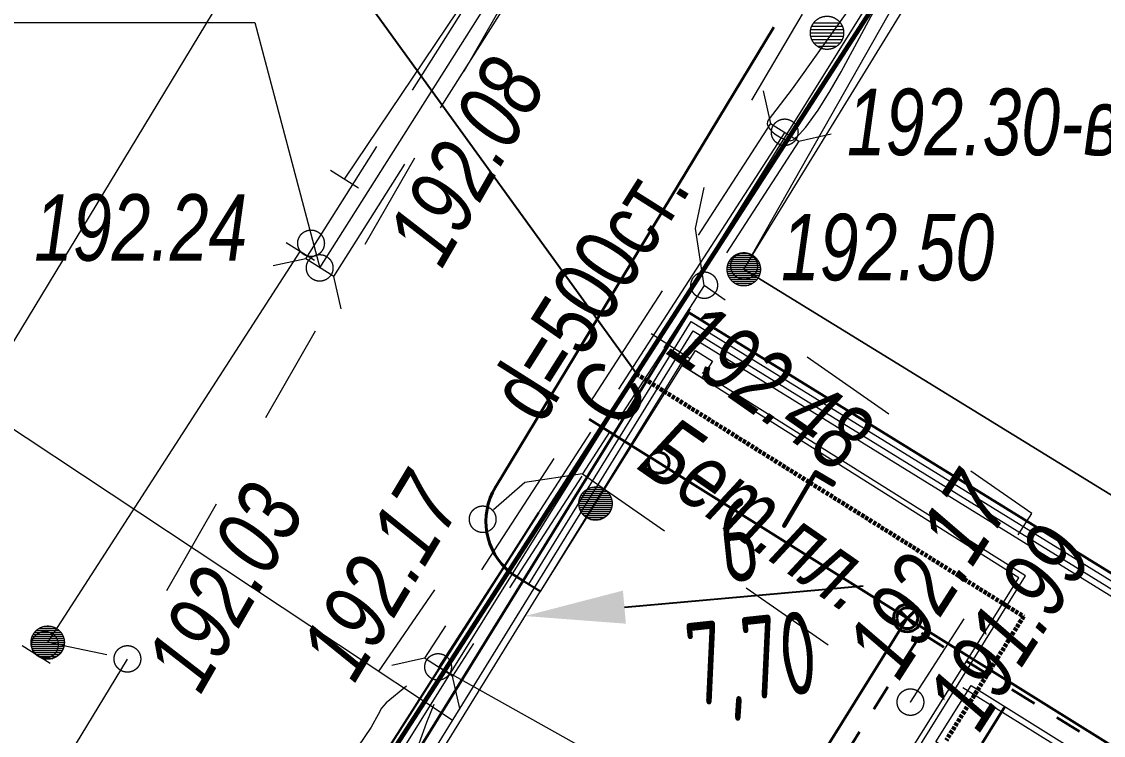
# Model space of a CAD drawing. Header units: millimetres. Extents: x -38151500 to -28914887, y -20564105 to -20349562.
# Drawn here: x -33916236 to -33899976, y -20480156 to -20469422 of the extents above; entities that cross this region are included whole.
import ezdxf
from ezdxf.xclip import XClip

# ---------------------------------------------------------------- set-up
doc = ezdxf.new("R2010")
doc.units = ezdxf.units.MM
doc.header["$MEASUREMENT"] = 0
doc.header["$XCLIPFRAME"] = 0
for name, pattern in [('NCAD_ISO03W100', [800, 400, -400]), ('Wipeout_Contour', [1000, 0, -1000]), ('ГОСТ 2.303 4', [70, 50, -20, 0, 0]), ('Новофедоровское_снт 28_07$0$l049', [3000, 2000, -1000]), ('Новофедоровское_снт 28_07$0$l189_2', [3000, 1500, -1500])]:
    doc.linetypes.add(name, pattern=pattern)
doc.layers.add('!!! ПОДОСНОВА', color=7, linetype='Continuous')
doc.layers.add('Дренаж', color=7, linetype='Continuous')
for name, color, linetype, lineweight in [('ГП_лоток_Ном._пера__5', 5, 'Continuous', 13), ('ГП_Сети канализации К2 ливневка_Ном._пера__30', 30, 'Continuous', 30), ('Дренаж_Ном._пера__20', 20, 'Continuous', 40), ('Дренаж_Ном._пера__4', 5, 'Continuous', 40), ('Новый_0-Жирная_Ном._пера__7', 7, 'Continuous', 25), ('Новый_0_Ном._пера__7', 7, 'Continuous', 25), ('Новый_ГП_Верт_уклон_Ном._пера__7', 7, 'Continuous', 25), ('Новый_ГП_Граница участка_Ном._пера__1', 1, 'Continuous', 40), ('Новый_ГП_Дороги_проезды_Ном._пера__16', 16, 'Continuous', 20), ('Новый_ГП_Дороги_проезды_Ном._пера__251', 250, 'Continuous', 40), ('Новый_ГП_лоток_Ном._пера__5', 5, 'Continuous', 13), ('Новый_ГП_Ограждение_Ном._пера__152', 152, 'Continuous', 18), ('Новый_ГП_Сети_Г_ газопровод_Ном._пера__6', 6, 'Continuous', 60), ('Новый_ГП_Сети_текст_Ном._пера__7', 7, 'Continuous', 25), ('Новый_ГП_Сети_электроснабжение_Ном._пера__1', 1, 'Continuous', 40), ('Новый_ГП_Текст_Ном._пера__250', 7, 'Continuous', 20), ('Новый_ГП_Тротуар_Дорожки_Ном._пера__24', 26, 'Continuous', 13), ('Чертеж_1_Новофедоровское_снт 28_07$0$tp_Дороги_Ном._пера__253', 252, 'Continuous', 18), ('Чертеж_1_Новофедоровское_снт 28_07$0$tp_отметки_новые_Ном._пера__253', 252, 'Continuous', 18), ('Чертеж_1_Новофедоровское_снт 28_07$0$tp_трубы под дорогой_Ном._пера__253', 252, 'Continuous', 18), ('Чертеж_1_Новофедоровское_снт 28_07$0$U_ТЕКСТ_БЕЛЫЙ_Ном._пера__253', 252, 'Continuous', 18), ('Чертеж_1_Новый_ГП_Топография_Ном._пера__253', 252, 'Continuous', 18), ('Чертеж_1_Новый_Новофедоровское_снт 28_07$0$tp_Дороги_Ном._пера__253', 252, 'Continuous', 18), ('Чертеж_1_Новый_Новофедоровское_снт 28_07$0$tp_канавы_Ном._пера__253', 252, 'Continuous', 18), ('Чертеж_1_Новый_Новофедоровское_снт 28_07$0$tp_ЛЭП нн_Ном._пера__253', 252, 'Continuous', 18), ('Чертеж_1_Новый_Новофедоровское_снт 28_07$0$tp_Ограждения ДЕР_Ном._пера__253', 252, 'Continuous', 18), ('Чертеж_1_Новый_Новофедоровское_снт 28_07$0$tp_Ограждения мет_Ном._пера__253', 252, 'Continuous', 18), ('Чертеж_1_Новый_Новофедоровское_снт 28_07$0$tp_Ограждения рабица_Ном._пера__253', 252, 'Continuous', 18), ('Чертеж_1_Новый_Новофедоровское_снт 28_07$0$tp_Ограждения_Ном._пера__253', 252, 'Continuous', 18), ('Чертеж_1_Новый_Новофедоровское_снт 28_07$0$tp_Ограждения_Ном._пера__7', 7, 'Continuous', 18), ('Чертеж_1_Новый_Новофедоровское_снт 28_07$0$tp_отметки_новые_Ном._пера__253', 252, 'Continuous', 18), ('Чертеж_1_Новый_Новофедоровское_снт 28_07$0$tp_отметки_новые_Ном._пера__7', 7, 'Continuous', 18), ('Чертеж_1_Новый_Новофедоровское_снт 28_07$0$tp_сооружения_Ном._пера__7', 7, 'Continuous', 18), ('Чертеж_1_Новый_Новофедоровское_снт 28_07$0$tp_трубы под дорогой_Ном._пера__253', 252, 'Continuous', 18), ('Чертеж_1_Новый_Новофедоровское_снт 28_07$0$U_Водосток_Ном._пера__253', 252, 'Continuous', 18), ('Чертеж_1_Новый_Новофедоровское_снт 28_07$0$U_Газопровод_Ном._пера__253', 252, 'Continuous', 18)]:
    doc.layers.add(name, color=color, linetype=linetype, lineweight=lineweight)
doc.styles.add('РЎР“Р•РќР•Р\xa0РР\xa0_РЎРўРР›Р¬_1', font='arial.ttf', dxfattribs={"width": 0.75})
doc.styles.add('РЎР“Р•РќР•Р\xa0РР\xa0_РЎРўРР›Р¬_3', font='arial.ttf', dxfattribs={"width": 0.749999})
doc.styles.add('РЎР“Р•РќР•Р\xa0РР\xa0_РЎРўРР›Р¬_6', font='', dxfattribs={"width": 0.8})
doc.styles.get('РЎР“Р•РќР•Р\xa0РР\xa0_РЎРўРР›Р¬_6').set_extended_font_data('GOST_type_A')
doc.linetypes.add('Aquastok', pattern='A,0,[6,РіРµРЅРїРїР»Р°РЅ 2025_06_18 dima РІР°СЂРёР°РЅС‚ 21.Shx,S=7.857143,R=0,X=0,Y=-6.93889e-18],-990,0', length=990)
doc.linetypes.add('lm334', pattern='A,0,[8,РіРµРЅРїРїР»Р°РЅ 2025_06_18 dima РІР°СЂРёР°РЅС‚ 21.Shx,S=3.769841,R=0,X=0,Y=0],-675,0', length=675)
doc.linetypes.add('МЕЖА', pattern='A,0,[7,РіРµРЅРїРїР»Р°РЅ 2025_06_18 dima РІР°СЂРёР°РЅС‚ 21.Shx,S=39.68254,R=0,X=0,Y=1.38778e-17],-5480,0', length=5480)
doc.linetypes.add('Новофедоровское_снт 28_07$0$l474_2o', pattern='A,0,[3,РіРµРЅРїРїР»Р°РЅ 2025_06_18 dima РІР°СЂРёР°РЅС‚ 21.Shx,S=31.746032,R=0,X=0,Y=0],-5000,0', length=5000)
doc.linetypes.add('Новофедоровское_снт 28_07$0$lm334', pattern='A,0,[4,РіРµРЅРїРїР»Р°РЅ 2025_06_18 dima РІР°СЂРёР°РЅС‚ 21.Shx,S=79.365079,R=0,X=0,Y=0],-11000,0', length=11000)
doc.linetypes.add('Новофедоровское_снт 28_07$0$З ДЕРЕВ', pattern='A,0,[2,РіРµРЅРїРїР»Р°РЅ 2025_06_18 dima РІР°СЂРёР°РЅС‚ 21.Shx,S=19.84127,R=0,X=0,Y=0.2],-2500,0', length=2500)
doc.linetypes.add('Новофедоровское_снт 28_07$0$ЗАБОР_СЕТКА', pattern='A,0,[1,РіРµРЅРїРїР»Р°РЅ 2025_06_18 dima РІР°СЂРёР°РЅС‚ 21.Shx,S=39.68254,R=0,X=0,Y=2.77556e-17],-5000,0', length=5000)
doc.linetypes.add('Новофедоровское_снт 28_07$0$МЕЖА', pattern='A,0,[5,РіРµРЅРїРїР»Р°РЅ 2025_06_18 dima РІР°СЂРёР°РЅС‚ 21.Shx,S=46.746032,R=0,X=0,Y=6.93889e-18],-6500,0', length=6500)

# ---------------------------------------------------------------- blocks, each defined once
blk = doc.blocks.new('Чертеж_4_1', base_point=(4185024, -7296))
at = {"layer": 'Чертеж_1_Новый_ГП_Топография_Ном._пера__253', "color": 252, "linetype": 'Новофедоровское_снт 28_07$0$МЕЖА', "lineweight": 18, "flags": 128}
for points in [[(-33937176, -20524360), (-33937136, -20524296), (-33926649, -20507196), (-33900479, -20524004), (-33888918, -20507967), (-33879002, -20495163), (-33880756, -20487946), (-33882761, -20480799), (-33888254, -20482761), (-33891109, -20481924), (-33905380, -20473145), (-33895431, -20456936), (-33903040, -20452238), (-33944071, -20519982)], [(-33906206, -20473796), (-33886806, -20485776), (-33884336, -20481776), (-33879896, -20493826), (-33889626, -20507436), (-33888766, -20507996), (-33900126, -20523486), (-33900456, -20524026), (-33900726, -20523856), (-33925206, -20508276), (-33914526, -20491166), (-33916236, -20490046)]]:
    blk.add_lwpolyline(points, close=True, dxfattribs=at)
at = {"layer": 'Чертеж_1_Новый_Новофедоровское_снт 28_07$0$tp_Дороги_Ном._пера__253', "color": 252, "linetype": 'Новофедоровское_снт 28_07$0$l189_2', "lineweight": 18, "flags": 128}
for points in [[(-33905975, -20473390), (-33906109, -20472535), (-33905943, -20471761), (-33903333, -20467335), (-33891028, -20448138), (-33887966, -20444482), (-33886232, -20443294), (-33884116, -20442824), (-33883104, -20442742), (-33881113, -20442990), (-33879003, -20444007), (-33878203, -20444869)], [(-33903443, -20459263), (-33902610, -20459784), (-33908966, -20469086), (-33914648, -20479010), (-33915844, -20478759)], [(-33907806, -20476222), (-33908674, -20476352), (-33909303, -20476906), (-33918067, -20489694), (-33924884, -20501242), (-33923952, -20502487)]]:
    blk.add_lwpolyline(points, dxfattribs=at)
blk.add_lwpolyline([(-33907806, -20476222), (-33902874, -20479657), (-33901051, -20476820), (-33905975, -20473390)], close=True, dxfattribs=at)
at = {"layer": 'Чертеж_1_Новый_Новофедоровское_снт 28_07$0$tp_Дороги_Ном._пера__253', "color": 252, "linetype": 'Continuous', "lineweight": 18, "flags": 128}
blk.add_lwpolyline([(-33914648, -20479010), (-33917055, -20482967)], dxfattribs=at)
at = {"layer": 'Чертеж_1_Новый_Новофедоровское_снт 28_07$0$tp_канавы_Ном._пера__253', "color": 252, "linetype": 'Continuous', "lineweight": 18, "flags": 128}
for points in [[(-33903806, -20469247), (-33904654, -20470435), (-33905013, -20470905), (-33905026, -20470930), (-33905028, -20470957), (-33905008, -20471015), (-33904961, -20471073), (-33904896, -20471127), (-33904821, -20471172), (-33904747, -20471202), (-33904682, -20471213), (-33904635, -20471200), (-33904543, -20471116), (-33904449, -20471011), (-33904261, -20470753), (-33904082, -20470463), (-33903919, -20470175), (-33902710, -20467930)], [(-33910452, -20479414), (-33910755, -20479668), (-33910825, -20479747), (-33910879, -20479840), (-33910981, -20480032), (-33912252, -20481904), (-33913532, -20483771), (-33914810, -20485640), (-33916074, -20487519), (-33916509, -20488209), (-33916930, -20488910), (-33917114, -20489159), (-33917256, -20489366), (-33917432, -20489664)], [(-33916311, -20489849), (-33916218, -20489726), (-33916133, -20489596), (-33915981, -20489323), (-33915838, -20489049), (-33915687, -20488790), (-33914214, -20486527), (-33912749, -20484259), (-33911244, -20481899), (-33910802, -20481256), (-33910586, -20480932), (-33910391, -20480594), (-33910320, -20480438), (-33910260, -20480279), (-33910143, -20479958), (-33910033, -20479685)]]:
    blk.add_lwpolyline(points, dxfattribs=at)
at = {"layer": 'Чертеж_1_Новый_Новофедоровское_снт 28_07$0$tp_ЛЭП нн_Ном._пера__253', "color": 252, "linetype": 'Continuous', "lineweight": 18, "flags": 128}
blk.add_lwpolyline([(-33939176, -20525995), (-33938064, -20524332), (-33917451, -20491490), (-33892414, -20451362), (-33891205, -20449768)], dxfattribs=at)
at = {"layer": 'Чертеж_1_Новый_Новофедоровское_снт 28_07$0$tp_Ограждения ДЕР_Ном._пера__253', "color": 252, "linetype": 'Новофедоровское_снт 28_07$0$З ДЕРЕВ', "lineweight": 18, "flags": 128}
for points in [[(-33911383, -20471790), (-33908649, -20467722)], [(-33915844, -20478759), (-33912047, -20472877)]]:
    blk.add_lwpolyline(points, dxfattribs=at)
at = {"layer": 'Чертеж_1_Новый_Новофедоровское_снт 28_07$0$tp_Ограждения мет_Ном._пера__253', "color": 252, "linetype": 'Новофедоровское_снт 28_07$0$l474_2o', "lineweight": 18, "flags": 128}
blk.add_lwpolyline([(-33902143, -20467433), (-33905381, -20473147)], dxfattribs=at)
at = {"layer": 'Чертеж_1_Новый_Новофедоровское_снт 28_07$0$tp_Ограждения рабица_Ном._пера__253', "color": 252, "linetype": 'Новофедоровское_снт 28_07$0$ЗАБОР_СЕТКА', "lineweight": 18, "flags": 128}
blk.add_lwpolyline([(-33905381, -20473147), (-33891109, -20481924), (-33888254, -20482761)], dxfattribs=at)
at = {"layer": 'Чертеж_1_Новый_Новофедоровское_снт 28_07$0$tp_Ограждения_Ном._пера__253', "color": 252, "linetype": 'Continuous', "lineweight": 18, "flags": 128}
for points in [[(-33911594, -20471657), (-33911171, -20471923)], [(-33912258, -20472744), (-33911835, -20473010)], [(-33916230, -20478804), (-33915807, -20479070)]]:
    blk.add_lwpolyline(points, dxfattribs=at)
at = {"layer": 'Чертеж_1_Новый_Новофедоровское_снт 28_07$0$tp_Ограждения_Ном._пера__7', "color": 7, "linetype": 'Continuous', "lineweight": 18}
for p, q in [((-33905552, -20472965), (-33905211, -20472965)), ((-33905513, -20472935), (-33905250, -20472935)), ((-33905442, -20472905), (-33905322, -20472905)), ((-33905628, -20473115), (-33905134, -20473115)), ((-33905623, -20473085), (-33905140, -20473085)), ((-33905612, -20473055), (-33905149, -20473055)), ((-33905598, -20473025), (-33905163, -20473025)), ((-33905579, -20472995), (-33905184, -20472995)), ((-33905630, -20473145), (-33905131, -20473145)), ((-33905629, -20473175), (-33905134, -20473175)), ((-33905624, -20473205), (-33905138, -20473205)), ((-33905614, -20473235), (-33905147, -20473235)), ((-33905600, -20473265), (-33905162, -20473265)), ((-33905582, -20473295), (-33905181, -20473295)), ((-33905556, -20473325), (-33905207, -20473325)), ((-33905519, -20473355), (-33905244, -20473355)), ((-33905455, -20473385), (-33905305, -20473385)), ((-33907827, -20476548), (-33907392, -20476548)), ((-33907808, -20476518), (-33907413, -20476518)), ((-33907781, -20476488), (-33907440, -20476488)), ((-33907742, -20476458), (-33907479, -20476458)), ((-33907671, -20476428), (-33907551, -20476428)), ((-33907859, -20476668), (-33907360, -20476668)), ((-33907858, -20476698), (-33907363, -20476698)), ((-33907857, -20476638), (-33907363, -20476638)), ((-33907852, -20476608), (-33907369, -20476608)), ((-33907841, -20476578), (-33907378, -20476578)), ((-33907853, -20476728), (-33907367, -20476728)), ((-33907843, -20476758), (-33907376, -20476758)), ((-33907829, -20476788), (-33907391, -20476788)), ((-33907811, -20476818), (-33907410, -20476818)), ((-33907785, -20476848), (-33907436, -20476848)), ((-33907748, -20476878), (-33907473, -20476878)), ((-33907684, -20476908), (-33907534, -20476908)), ((-33916075, -20478669), (-33915612, -20478669)), ((-33916061, -20478639), (-33915626, -20478639)), ((-33916042, -20478609), (-33915647, -20478609)), ((-33916015, -20478579), (-33915674, -20478579)), ((-33915976, -20478549), (-33915713, -20478549)), ((-33915905, -20478519), (-33915785, -20478519)), ((-33916093, -20478759), (-33915594, -20478759)), ((-33916092, -20478789), (-33915597, -20478789)), ((-33916091, -20478729), (-33915597, -20478729)), ((-33916087, -20478819), (-33915601, -20478819)), ((-33916086, -20478699), (-33915603, -20478699)), ((-33916077, -20478849), (-33915610, -20478849)), ((-33916063, -20478879), (-33915625, -20478879)), ((-33916045, -20478909), (-33915644, -20478909)), ((-33916019, -20478939), (-33915670, -20478939)), ((-33915982, -20478969), (-33915707, -20478969)), ((-33915918, -20478999), (-33915768, -20478999))]:
    blk.add_line(p, q, dxfattribs=at)
for centre in [(-33905381, -20473147), (-33907610, -20476670), (-33915844, -20478761)]:
    blk.add_circle(centre, 250, dxfattribs=at)
at = {"layer": 'Чертеж_1_Новый_Новофедоровское_снт 28_07$0$tp_отметки_новые_Ном._пера__253', "color": 252, "linetype": 'Continuous', "lineweight": 18, "flags": 128}
for points in [[(-33919971, -20469437), (-33912730, -20469437), (-33911754, -20473123)], [(-33897510, -20482096), (-33904670, -20482096), (-33909976, -20479126)]]:
    blk.add_lwpolyline(points, dxfattribs=at)
at = {"layer": 'Чертеж_1_Новый_Новофедоровское_снт 28_07$0$tp_отметки_новые_Ном._пера__7', "color": 7, "linetype": 'Continuous', "lineweight": 18}
for centre in [(-33904766, -20471086), (-33911886, -20472756), (-33911756, -20473126), (-33905376, -20473096), (-33905976, -20473386), (-33909306, -20476906), (-33915886, -20478796), (-33914646, -20479006), (-33909976, -20479126), (-33902876, -20479656)]:
    blk.add_circle(centre, 200, dxfattribs=at)
at = {"layer": 'Чертеж_1_Новый_Новофедоровское_снт 28_07$0$tp_сооружения_Ном._пера__7', "color": 7, "linetype": 'Continuous', "lineweight": 18}
for p, q in [((-33904375, -20469542), (-33903885, -20469542)), ((-33904359, -20469492), (-33903900, -20469492)), ((-33904330, -20469442), (-33903929, -20469442)), ((-33904379, -20469592), (-33903880, -20469592)), ((-33904374, -20469642), (-33903885, -20469642)), ((-33904358, -20469692), (-33903902, -20469692)), ((-33904328, -20469742), (-33903931, -20469742)), ((-33904277, -20469792), (-33903982, -20469792))]:
    blk.add_line(p, q, dxfattribs=at)
blk.add_circle((-33904130, -20469590), 250, dxfattribs=at)
at = {"layer": 'Чертеж_1_Новый_Новофедоровское_снт 28_07$0$tp_трубы под дорогой_Ном._пера__253', "color": 252, "linetype": 'Новофедоровское_снт 28_07$0$l049', "lineweight": 18, "flags": 128}
for points in [[(-33911965, -20472989), (-33906013, -20463578)], [(-33911543, -20473256), (-33905591, -20463845)], [(-33904978, -20470952), (-33910182, -20478996)], [(-33904556, -20471220), (-33909760, -20479264)]]:
    blk.add_lwpolyline(points, dxfattribs=at)
at = {"layer": 'Чертеж_1_Новый_Новофедоровское_снт 28_07$0$tp_трубы под дорогой_Ном._пера__253', "color": 252, "linetype": 'Continuous', "lineweight": 18, "flags": 128}
for points in [[(-33905088, -20470464), (-33904978, -20470952), (-33904556, -20471220), (-33904068, -20471110)], [(-33911433, -20473743), (-33911542, -20473255), (-33911965, -20472987), (-33912453, -20473097)], [(-33909650, -20479752), (-33909760, -20479264), (-33910182, -20478996), (-33910670, -20479105)]]:
    blk.add_lwpolyline(points, dxfattribs=at)
at = {"layer": 'Чертеж_1_Новый_Новофедоровское_снт 28_07$0$U_Водосток_Ном._пера__253', "color": 252, "linetype": 'Continuous', "lineweight": 18, "flags": 128}
for points in [[(-33911754, -20473123), (-33908907, -20468621)], [(-33904766, -20471084), (-33907265, -20474947)], [(-33907684, -20475594), (-33909971, -20479130)]]:
    blk.add_lwpolyline(points, dxfattribs=at)
at = {"layer": 'Чертеж_1_Новый_Новофедоровское_снт 28_07$0$U_Газопровод_Ном._пера__253', "color": 252, "linetype": 'Новофедоровское_снт 28_07$0$lm334', "lineweight": 18, "flags": 128}
blk.add_lwpolyline([(-33938494, -20523523), (-33916046, -20488740), (-33895495, -20456897), (-33887378, -20444319), (-33887659, -20444465), (-33885329, -20443258), (-33880098, -20444879)], dxfattribs=at)
at = {"layer": 'Чертеж_1_Новофедоровское_снт 28_07$0$tp_Дороги_Ном._пера__253', "color": 252, "linetype": 'Continuous', "lineweight": 18, "char_height": 1000, "attachment_point": 7, "style": 'РЎР“Р•РќР•Р\xa0РР\xa0_РЎРўРР›Р¬_1'}
for s, insert, rotation in [('\\A1;{\\pql;\\fArial|b0|i1|c204|p0;\\W0.750000;Бет.пл.}', (-33907024, -20476141), 325.1439), ('\\A1;{\\pql;\\fArial|b0|i1|c204|p0;\\W0.750000;Ц}', (-33916359, -20481252), 57.3407)]:
    blk.add_mtext(s, dxfattribs=dict(at, insert=insert, rotation=rotation))
at = {"layer": 'Чертеж_1_Новофедоровское_снт 28_07$0$tp_отметки_новые_Ном._пера__253', "color": 252, "linetype": 'Continuous', "lineweight": 18, "char_height": 1000, "attachment_point": 7, "style": 'РЎР“Р•РќР•Р\xa0РР\xa0_РЎРўРР›Р¬_1'}
for s, insert, rotation in [('\\A1;{\\pql;\\fArial|b0|i1|c204|p0;\\W0.750000;192.08}', (-33909910, -20473163), 60.2066), ('\\A1;{\\pql;\\fArial|b0|i1|c204|p0;\\W0.750000;192.48}', (-33906584, -20474414), 325.1394), ('\\A1;{\\pql;\\fArial|b0|i1|c204|p0;\\W0.750000;192.17}', (-33911224, -20479398), 59), ('\\A1;{\\pql;\\fArial|b0|i1|c204|p0;\\W0.750000;192.17}', (-33903040, -20479365), 57.276), ('\\A1;{\\pql;\\fArial|b0|i1|c204|p0;\\W0.750000;192.03}', (-33913537, -20479566), 60.2066), ('\\A1;{\\pql;\\fArial|b0|i1|c204|p0;\\W0.750000;191.99}', (-33901833, -20480147), 57.276)]:
    blk.add_mtext(s, dxfattribs=dict(at, insert=insert, rotation=rotation))
for s, insert in [('\\A1;{\\pql;\\fArial|b0|i1|c204|p0;\\W0.750000;192.30-в.тр.}', (-33903830, -20471732)), ('\\A1;{\\pql;\\fArial|b0|i1|c204|p0;\\W0.750000;192.24}', (-33916048, -20473032)), ('\\A1;{\\pql;\\fArial|b0|i1|c204|p0;\\W0.750000;192.50}', (-33904821, -20473327))]:
    blk.add_mtext(s, dxfattribs=dict(at, insert=insert))
at = {"layer": 'Чертеж_1_Новофедоровское_снт 28_07$0$tp_трубы под дорогой_Ном._пера__253', "color": 252, "linetype": 'Continuous', "lineweight": 18, "insert": (-33908412, -20475517), "char_height": 1000, "attachment_point": 7, "rotation": 57.6886, "style": 'РЎР“Р•РќР•Р\xa0РР\xa0_РЎРўРР›Р¬_3'}
blk.add_mtext('\\A1;{\\pql;\\fArial|b0|i0|c204|p0;\\W0.749999;d=500ст.}', dxfattribs=at)
at = {"layer": 'Чертеж_1_Новофедоровское_снт 28_07$0$U_ТЕКСТ_БЕЛЫЙ_Ном._пера__253', "color": 252, "linetype": 'Continuous', "lineweight": 18, "insert": (-33907181, -20475600), "char_height": 1000, "attachment_point": 7, "rotation": 57.6886, "style": 'РЎР“Р•РќР•Р\xa0РР\xa0_РЎРўРР›Р¬_3'}
blk.add_mtext('\\A1;{\\pql;\\fArial|b0|i0|c204|p0;\\W0.749999;С}', dxfattribs=at)
blk = doc.blocks.new('Колонна_2_3', base_point=(-33902924, -20478393))
at = {"color": 254, "linetype": 'Wipeout_Contour', "lineweight": 0, "ltscale": 871370205.4143748}
blk.add_wipeout([(-33902766, -20478393), (-33902766, -20478393), (-33902776, -20478339), (-33902803, -20478292), (-33902845, -20478256), (-33902896, -20478238), (-33902951, -20478238), (-33903002, -20478256), (-33903044, -20478292), (-33903072, -20478339), (-33903081, -20478393), (-33903081, -20478393), (-33903081, -20478393), (-33903072, -20478447), (-33903044, -20478494), (-33903002, -20478529), (-33902951, -20478548), (-33902896, -20478548), (-33902845, -20478529), (-33902803, -20478494), (-33902776, -20478447)], dxfattribs=at).dxf.layer = 'Дренаж'
at = {"layer": 'Дренаж_Ном._пера__20', "color": 20, "linetype": 'Continuous', "lineweight": 40}
for p, q in [((-33903035, -20478504), (-33902812, -20478282)), ((-33902812, -20478504), (-33903035, -20478282))]:
    blk.add_line(p, q, dxfattribs=at)
at = {"layer": 'Дренаж_Ном._пера__20', "color": 20, "linetype": 'Continuous', "lineweight": 40, "flags": 128}
for points in [[(-33903131, -20478393, 0.414214), (-33902924, -20478600, 0.414214), (-33902716, -20478393, 0.414214), (-33902924, -20478185, 0.414214)], [(-33903081, -20478393, -1), (-33902766, -20478393, -1)]]:
    blk.add_lwpolyline(points, format="xyb", close=True, dxfattribs=at)
blk = doc.blocks.new('Колонна_6_3', base_point=(-33906661, -20476056))
at = {"color": 254, "linetype": 'Wipeout_Contour', "lineweight": 0, "ltscale": 1109072363.845196}
blk.add_wipeout([(-33906818, -20476056), (-33906818, -20476056), (-33906810, -20476104), (-33906788, -20476148), (-33906753, -20476183), (-33906709, -20476205), (-33906661, -20476213), (-33906661, -20476213), (-33906661, -20476213), (-33906612, -20476205), (-33906568, -20476183), (-33906533, -20476148), (-33906511, -20476104), (-33906503, -20476056), (-33906503, -20476056), (-33906503, -20476056), (-33906511, -20476007), (-33906533, -20475963), (-33906568, -20475928), (-33906612, -20475906), (-33906661, -20475898), (-33906661, -20475898), (-33906661, -20475898), (-33906709, -20475906), (-33906753, -20475928), (-33906788, -20475963), (-33906810, -20476007)], dxfattribs=at).dxf.layer = 'Дренаж'
at = {"layer": 'Дренаж_Ном._пера__4', "color": 5, "linetype": 'Continuous', "lineweight": 40, "flags": 128}
blk.add_lwpolyline([(-33906818, -20476056, 0.414214), (-33906661, -20476213, 0.414214), (-33906503, -20476056, 0.414214), (-33906661, -20475898, 0.414214)], format="xyb", close=True, dxfattribs=at)

msp = doc.modelspace()

# ---------------------------------------------------------------- hatches: boundary and pattern name
at = {"layer": 'Новый_ГП_Верт_уклон_Ном._пера__7', "linetype": 'Continuous', "lineweight": 25}
msp.add_hatch(color=7, dxfattribs=at).paths.add_polyline_path([(-33907197.69, -20477978.28), (-33908669.4, -20478361.11), (-33907153.08, -20478476.29)])

# ---------------------------------------------------------------- linework, layer by layer
at = {"layer": 'ГП_лоток_Ном._пера__5', "color": 5, "linetype": 'Aquastok', "lineweight": 13}
msp.add_lwpolyline([(-33887522.45, -20499870.4), (-33883578.74, -20493505.87), (-33884602.42, -20489774.67), (-33884344.76, -20489362.31), (-33895032.47, -20482682.05), (-33895549.24, -20483509.09), (-33902090.23, -20479442.34)], dxfattribs=at)
at = {"layer": 'ГП_Сети канализации К2 ливневка_Ном._пера__30', "color": 30, "linetype": 'Continuous', "lineweight": 30}
msp.add_line((-33901799.75, -20480274.12), (-33901451.7, -20479717.12), dxfattribs=at)
at = {"layer": 'Новый_0-Жирная_Ном._пера__7', "color": 7, "linetype": 'Continuous', "lineweight": 25}
msp.add_line((-33912148.69, -20482587.7), (-33908461.8, -20476803.29), dxfattribs=at)
at = {"layer": 'Новый_0_Ном._пера__7', "color": 7, "linetype": 'Continuous', "lineweight": 25}
msp.add_line((-33908696.23, -20477830.46), (-33908440.95, -20477988.03), dxfattribs=at)
at = {"layer": 'Новый_ГП_Верт_уклон_Ном._пера__7', "color": 7, "linetype": 'Continuous', "lineweight": 25, "flags": 128}
msp.add_lwpolyline([(-33907175.38, -20478227.28), (-33903588.87, -20477906.01)], dxfattribs=at)
at = {"layer": 'Новый_ГП_лоток_Ном._пера__5', "color": 5, "linetype": 'Aquastok', "lineweight": 13}
msp.add_line((-33906186.25, -20474493.59), (-33906773.38, -20474114.68), dxfattribs=at)
msp.add_lwpolyline([(-33906106.3, -20474366.68), (-33905852.47, -20474526.57), (-33906012.36, -20474780.41), (-33906266.2, -20474620.51)], close=True, dxfattribs=at)
at = {"layer": 'Новый_ГП_Сети_текст_Ном._пера__7', "color": 7, "linetype": 'Continuous', "lineweight": 25}
msp.add_line((-33906990.36, -20474724.16), (-33924298.34, -20450774.65), dxfattribs=at)
at = {"layer": 'Новый_ГП_Текст_Ном._пера__250', "color": 7, "linetype": 'Continuous', "lineweight": 20}
msp.add_line((-33909764.42, -20479928.69), (-33943210.88, -20457749.72), dxfattribs=at)
at = {"layer": 'Новый_ГП_Тротуар_Дорожки_Ном._пера__24', "color": 26, "linetype": 'Continuous', "lineweight": 13}
msp.add_lwpolyline([(-33886126.74, -20490480.57), (-33890154.98, -20487963.82), (-33889968.49, -20487664.89), (-33889598.57, -20487073.01), (-33893970.24, -20484341.27), (-33894526.66, -20485231.71), (-33896091.31, -20484254.02), (-33896345.65, -20484095.13), (-33896345.63, -20484095.09), (-33901857.99, -20480650.59), (-33901857.97, -20480650.56), (-33902112.4, -20480491.62), (-33902494.07, -20480253.13), (-33901963.21, -20479403.57), (-33895574.66, -20483398.91), (-33895057.9, -20482571.88), (-33886781.03, -20487745.76)], dxfattribs=at)

# ---------------------------------------------------------------- block references
at = {"layer": '!!! ПОДОСНОВА', "color": 252, "linetype": 'Continuous', "lineweight": 40}
ref = msp.add_blockref('Чертеж_4_1', (4185024.09, -7295.8), dxfattribs=at)
XClip(ref).set_block_clipping_path([(-33971749.8431524113, -20426134.2498699203), (-33971749.8431524113, -20517391.6082299612), (-33949169.2735030428, -20517391.6082299612), (-33943776.1358186975, -20528511.4797440507), (-33858410.272188969, -20528511.4797440507), (-33858410.272188969, -20426017.5390227698)])

# ---------------------------------------------------------------- texts
at = {"layer": 'Новый_ГП_Верт_уклон_Ном._пера__7', "color": 7, "linetype": 'Continuous', "lineweight": 25, "char_height": 1250, "attachment_point": 2, "rotation": 6.117544, "style": 'РЎР“Р•РќР•Р\xa0РР\xa0_РЎРўРР›Р¬_6'}
for s, insert in [('\\A1;{\\pqc;\\fGOST_type_A|b0|i0|c0|p0;\\W0.800000;6}', (-33905523.56, -20476597.21)), ('\\A1;{\\pqc;\\fGOST_type_A|b0|i0|c0|p0;\\W0.800000;7,70}', (-33905333.27, -20478372.66))]:
    msp.add_mtext(s, dxfattribs=dict(at, insert=insert))
at = {"layer": 'Новый_ГП_Сети_текст_Ном._пера__7', "color": 7, "linetype": 'Continuous', "lineweight": 25, "insert": (-33904376.37, -20476114.94), "char_height": 1000, "attachment_point": 1, "rotation": 329.457923, "style": 'РЎР“Р•РќР•Р\xa0РР\xa0_РЎРўРР›Р¬_6'}
msp.add_mtext('\\A1;{\\pql;\\fGOST_type_A|b0|i0|c0|p0;\\W0.800000;Г}', dxfattribs=at)

# ---------------------------------------------------------------- next in the draw order: block references
at = {"layer": 'Дренаж', "color": 5, "lineweight": 40}
msp.add_blockref('Колонна_6_3', (-33906660.68, -20476055.7), dxfattribs=at)
at = {"layer": 'Дренаж', "color": 20, "lineweight": 40}
msp.add_blockref('Колонна_2_3', (-33902923.54, -20478392.87), dxfattribs=at)

# ---------------------------------------------------------------- next in the draw order: linework, layer by layer
at = {"layer": 'Дренаж_Ном._пера__20', "color": 20, "linetype": 'Continuous', "lineweight": 40}
for p, q in [((-33902923.54, -20478392.87), (-33907705.97, -20475401.98)), ((-33902923.54, -20478392.87), (-33913124.49, -20494717.79)), ((-33884832.65, -20489697.32), (-33902923.54, -20478392.87))]:
    msp.add_line(p, q, dxfattribs=at)
at = {"layer": 'Новый_ГП_Граница участка_Ном._пера__1', "color": 1, "linetype": 'МЕЖА', "lineweight": 40}
msp.add_lwpolyline([(-33906205.91, -20473795.8), (-33886805.91, -20485775.8), (-33884335.91, -20481775.8), (-33879895.91, -20493825.8), (-33889625.91, -20507435.8), (-33888765.91, -20507995.8), (-33900125.91, -20523485.8), (-33900455.91, -20524025.8), (-33900725.91, -20523855.8), (-33925205.91, -20508275.8), (-33914525.91, -20491165.8), (-33916235.91, -20490045.8)], close=True, dxfattribs=at)
at = {"layer": 'Новый_ГП_Дороги_проезды_Ном._пера__16', "color": 16, "linetype": 'Continuous', "lineweight": 20}
msp.add_lwpolyline([(-33911077.78, -20482260.07), (-33913650.92, -20486428.92), (-33908402.67, -20489708.86), (-33905913.36, -20485725.09), (-33906133.75, -20485587.15), (-33901247.47, -20477784.3), (-33906312.16, -20474591.53), (-33908442.42, -20477990.43), (-33908441.44, -20477988.83), (-33911068.1, -20482244.39)], close=True, dxfattribs=at)
at = {"layer": 'Новый_ГП_Дороги_проезды_Ном._пера__251', "color": 250, "linetype": 'Continuous', "lineweight": 40}
msp.add_lwpolyline([(-33904927.36, -20469504.16), (-33909114.03, -20476421.27, 0.37219081), (-33908889.43, -20477709.46), (-33908696.23, -20477830.46)], format="xyb", dxfattribs=at)
at = {"layer": 'Новый_ГП_лоток_Ном._пера__5', "color": 5, "linetype": 'Aquastok', "lineweight": 13}
msp.add_lwpolyline([(-33906046, -20485642.22), (-33901144.37, -20477758.42), (-33906008.03, -20474704.21)], dxfattribs=at)
at = {"layer": 'Новый_ГП_Ограждение_Ном._пера__152', "color": 152, "linetype": 'Continuous', "lineweight": 18}
msp.add_lwpolyline([(-33924003.56, -20506916.11), (-33924793.95, -20508182.38), (-33900553.39, -20523609.99), (-33900375.31, -20523318.57), (-33889195.39, -20508074.13), (-33890052.19, -20507516.22), (-33880232.32, -20493780.51), (-33884404.38, -20482457.67), (-33886708.28, -20486188.68), (-33906108.23, -20474208.71), (-33908442.42, -20477990.43), (-33908611.63, -20477883.78), (-33906173.35, -20473933.43), (-33886773.37, -20485913.42), (-33884358.74, -20482003.09), (-33880008.05, -20493810.7), (-33889768, -20507462.6), (-33888909.07, -20508021.91), (-33900209.04, -20523430.06), (-33900488.95, -20523888.08), (-33925068.59, -20508244.66), (-33924173.16, -20506810.13), (-33924003.69, -20506916.03)], dxfattribs=at)
msp.add_lwpolyline([(-33906140.79, -20474071.07), (-33886740.82, -20486051.05), (-33884381.56, -20482230.38), (-33880120.18, -20493795.6), (-33889910.1, -20507489.41), (-33889052.23, -20508048.02), (-33900292.17, -20523374.32), (-33900521.17, -20523749.03), (-33924931.27, -20508213.52), (-33914252.64, -20491105.7), (-33915963.46, -20489985.17)], close=True, dxfattribs=at)
at = {"layer": 'Новый_ГП_Сети_Г_ газопровод_Ном._пера__6', "color": 6, "linetype": 'lm334', "lineweight": 60, "flags": 128}
msp.add_lwpolyline([(-33938493.66, -20523523.1), (-33916046, -20488740.48), (-33895495.03, -20456896.77), (-33887377.62, -20444318.86), (-33887659.31, -20444464.71), (-33885329.23, -20443258.23), (-33880098.07, -20444879.15)], dxfattribs=at)
at = {"layer": 'Новый_ГП_Сети_Г_ газопровод_Ном._пера__6', "color": 6, "linetype": 'ГОСТ 2.303 4', "lineweight": 60}
msp.add_lwpolyline([(-33906996.36, -20474718.01), (-33901176.29, -20478364.93), (-33902340.02, -20480231)], dxfattribs=at)
at = {"layer": 'Новый_ГП_Сети_электроснабжение_Ном._пера__1', "color": 1, "linetype": 'NCAD_ISO03W100', "lineweight": 40}
msp.add_lwpolyline([(-33917451.92, -20491483.84), (-33913529.6, -20490697.08), (-33909789.47, -20489938.87), (-33902711.68, -20478619.09), (-33894885.05, -20483486.13), (-33895701.14, -20484792.15)], dxfattribs=at)

doc.saveas('drawing.dxf')
